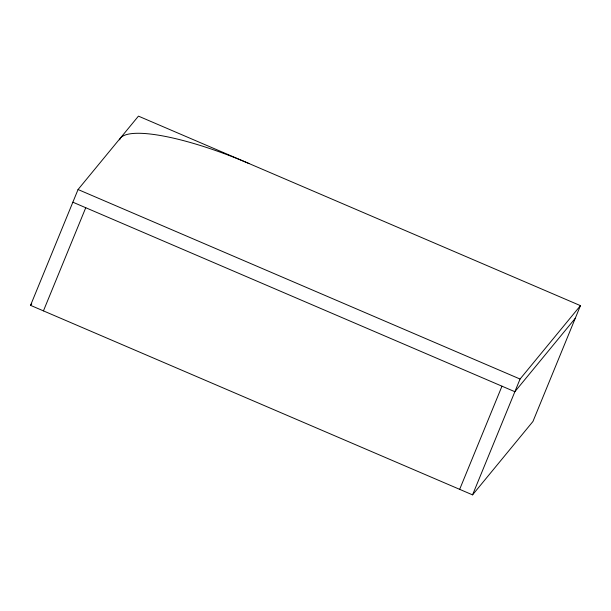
<?xml version="1.0" encoding="UTF-8"?>
<svg xmlns="http://www.w3.org/2000/svg" width="611" height="611" viewBox="0 0 611 611"><rect width="100%" height="100%" fill="white"/><g stroke="black" fill="none" stroke-linecap="round" stroke-linejoin="round"><path stroke-width="0.92" d="M30.55 305.355L78.055 189.525L138.445 116.128L580.45 305.645L532.945 421.475L472.555 494.872L30.55 305.355L31.757 303.888M43.442 310.884L85.754 207.717M119.634 139.835L120.329 138.147A120.512 27.312 22.3 0 1 248.944 163.504M459.663 489.35L501.975 386.183M472.555 494.872L520.06 379.041L580.45 305.645M575.257 318.308L514.867 391.712L72.862 202.195M78.055 189.525L520.06 379.041"/></g></svg>
